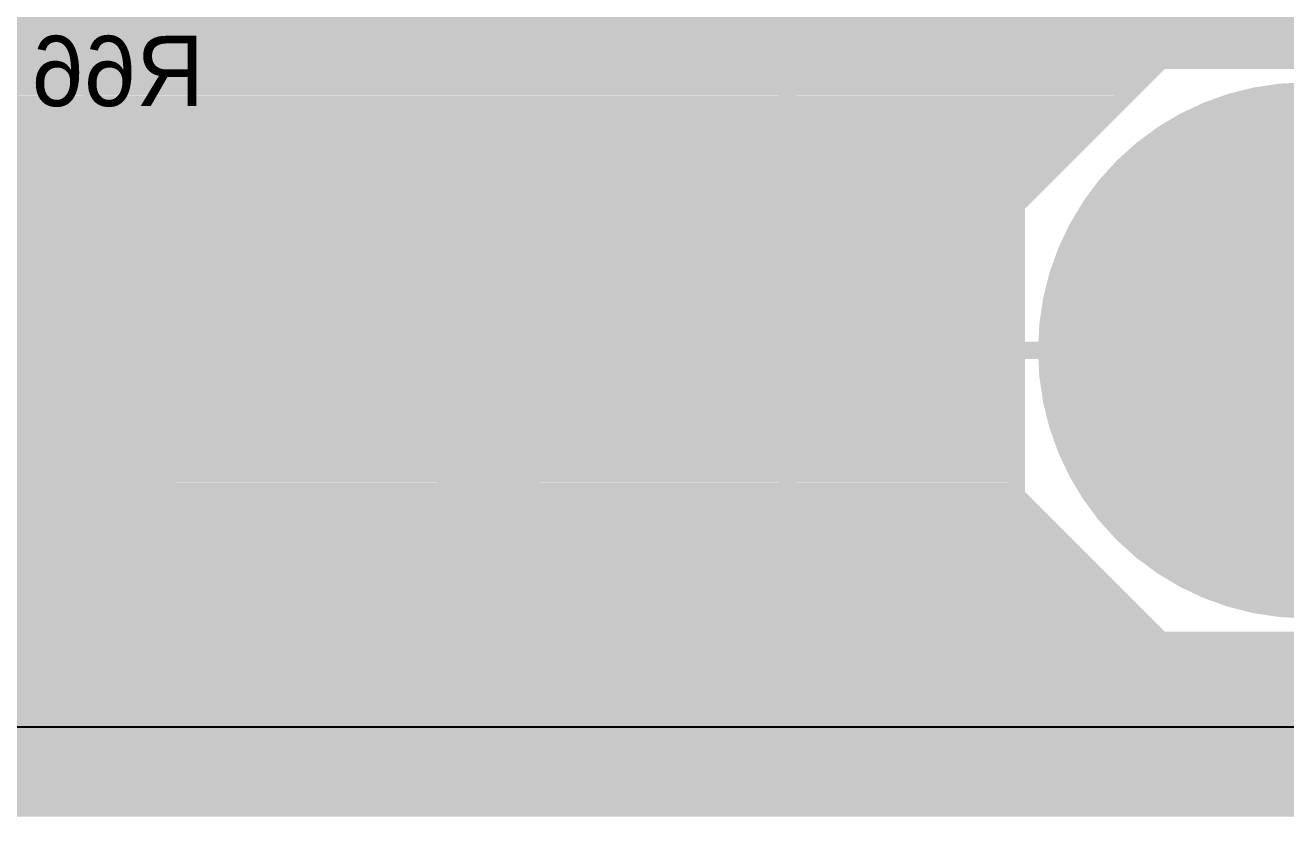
# Model space of a CAD drawing. Header units: millimetres. Extents: x 0.11 to 5.67, y 0.55 to 4.24.
# Drawn here: x 4.22 to 4.784, y 0.601 to 0.956 of the extents above; entities that cross this region are included whole.
import ezdxf

# ---------------------------------------------------------------- set-up
doc = ezdxf.new("R2010")
doc.units = ezdxf.units.MM
doc.header["$MEASUREMENT"] = 0
for name, color, linetype in [('BottomLayer', 5, 'Continuous'), ('BottomOverlay', 54, 'Continuous'), ('BottomSolder', 6, 'Continuous'), ('InternalPlane1', 76, 'Continuous'), ('InternalPlane2', 16, 'Continuous'), ('KeepOutLayer', 6, 'Continuous'), ('MultiLayer', 9, 'Continuous'), ('PadHoleLayer', 156, 'Continuous'), ('TopLayer', 1, 'Continuous'), ('TopOverlay', 2, 'Continuous'), ('TopSolder', 216, 'Continuous'), ('ViaHoleLayer', 16, 'Continuous')]:
    doc.layers.add(name, color=color, linetype=linetype)

msp = doc.modelspace()

# ---------------------------------------------------------------- linework, layer by layer
at = {"layer": 'BottomLayer', "const_width": 0.00787}
for points in [[(4.2318, 0.92471), (4.2318, 0.99131)], [(4.24951, 0.92471), (4.24951, 0.95981)], [(4.24951, 0.95964), (5.40945, 0.95964)], [(4.24951, 0.95177), (5.40945, 0.95177)], [(4.24951, 0.94389), (5.09154, 0.94389)], [(4.66339, 0.875), (4.72835, 0.93996)], [(4.72835, 0.93996), (4.85827, 0.93996)], [(4.24951, 0.93602), (4.72441, 0.93602)], [(4.24951, 0.92815), (4.71653, 0.92815)], [(4.16437, 0.85728), (4.2318, 0.92471)], [(4.24895, 0.92027), (4.70866, 0.92027)], [(4.1769, 0.84476), (4.24432, 0.91218)], [(4.24454, 0.9124), (4.70078, 0.9124)], [(4.23667, 0.90452), (4.69291, 0.90452)], [(4.22879, 0.89665), (4.68504, 0.89665)], [(4.22092, 0.88878), (4.67716, 0.88878)], [(4.21304, 0.8809), (4.66929, 0.8809)], [(4.20517, 0.87303), (4.66339, 0.87303)], [(4.66339, 0.74508), (4.66339, 0.875)], [(4.1973, 0.86515), (4.66339, 0.86515)], [(4.18942, 0.85728), (4.66339, 0.85728)], [(4.18155, 0.84941), (4.66339, 0.84941)], [(4.17248, 0.84153), (4.66339, 0.84153)], [(4.0913, 0.83366), (4.66339, 0.83366)], [(4.09646, 0.82578), (4.66339, 0.82578)], [(4.09835, 0.81791), (4.66339, 0.81791)], [(4.09773, 0.81004), (4.66339, 0.81004)], [(4.66732, 0.81004), (4.79331, 0.81004)], [(4.0944, 0.80216), (4.66339, 0.80216)], [(4.08647, 0.79429), (4.66339, 0.79429)], [(4.00554, 0.78641), (4.66339, 0.78641)], [(4.01155, 0.77854), (4.66339, 0.77854)], [(4.01608, 0.77067), (4.66339, 0.77067)], [(4.01941, 0.76279), (4.66339, 0.76279)], [(4.02172, 0.75492), (4.66339, 0.75492)], [(4.02311, 0.74704), (4.66339, 0.74704)], [(4.66339, 0.74508), (4.72835, 0.68012)], [(4.02362, 0.73917), (4.66929, 0.73917)], [(4.02328, 0.7313), (4.67717, 0.7313)], [(4.02207, 0.72342), (4.68504, 0.72342)], [(4.01995, 0.71555), (4.69292, 0.71555)], [(4.01683, 0.70767), (4.70079, 0.70767)], [(4.01256, 0.6998), (4.70866, 0.6998)], [(4.00688, 0.69193), (4.71654, 0.69193)], [(3.99929, 0.68405), (4.72441, 0.68405)], [(4.72835, 0.68012), (4.85827, 0.68012)], [(3.98867, 0.67618), (5.40945, 0.67618)], [(3.97062, 0.6683), (5.40945, 0.6683)], [(3.58563, 0.66043), (5.40945, 0.66043)], [(3.58563, 0.65256), (5.40945, 0.65256)], [(3.58563, 0.64468), (5.40945, 0.64468)], [(3.58563, 0.63878), (5.40945, 0.63878)]]:
    msp.add_lwpolyline(points, dxfattribs=at)
at = {"layer": 'BottomLayer'}
for points, const_width in [([(4.24754, 0.95177, 1), (4.25148, 0.95177, 1)], 0.00394), ([(4.24754, 0.94389, 1), (4.25148, 0.94389, 1)], 0.00394), ([(4.72638, 0.93996, 1), (4.73031, 0.93996, 1)], 0.00394), ([(4.72638, 0.93996, 1), (4.73031, 0.93996, 1)], 0.00394), ([(4.24754, 0.93602, 1), (4.25148, 0.93602, 1)], 0.00394), ([(4.72244, 0.93602, 1), (4.72637, 0.93602, 1)], 0.00394), ([(4.24754, 0.92815, 1), (4.25148, 0.92815, 1)], 0.00394), ([(4.71456, 0.92815, 1), (4.7185, 0.92815, 1)], 0.00394), ([(4.22983, 0.92471, 1), (4.23376, 0.92471, 1)], 0.00394), ([(4.22983, 0.92471, 1), (4.23376, 0.92471, 1)], 0.00394), ([(4.24754, 0.92471, 1), (4.25148, 0.92471, 1)], 0.00394), ([(4.24754, 0.92471, 1), (4.25148, 0.92471, 1)], 0.00394), ([(4.24754, 0.92471, 1), (4.25148, 0.92471, 1)], 0.00394), ([(4.73425, 0.81004, 1), (4.85236, 0.81004, 1)], 0.11811), ([(4.24698, 0.92027, 1), (4.25092, 0.92027, 1)], 0.00394), ([(4.70669, 0.92027, 1), (4.71063, 0.92027, 1)], 0.00394), ([(4.24235, 0.91218, 1), (4.24629, 0.91218, 1)], 0.00394), ([(4.24235, 0.91218, 1), (4.24629, 0.91218, 1)], 0.00394), ([(4.24235, 0.91218, 1), (4.24629, 0.91218, 1)], 0.00394), ([(4.24257, 0.9124, 1), (4.2465, 0.9124, 1)], 0.00394), ([(4.69882, 0.9124, 1), (4.70275, 0.9124, 1)], 0.00394), ([(4.2347, 0.90452, 1), (4.23863, 0.90452, 1)], 0.00394), ([(4.69094, 0.90452, 1), (4.69488, 0.90452, 1)], 0.00394), ([(4.22682, 0.89665, 1), (4.23076, 0.89665, 1)], 0.00394), ([(4.68307, 0.89665, 1), (4.687, 0.89665, 1)], 0.00394), ([(4.21895, 0.88878, 1), (4.22289, 0.88878, 1)], 0.00394), ([(4.67519, 0.88878, 1), (4.67913, 0.88878, 1)], 0.00394), ([(4.66732, 0.8809, 1), (4.67126, 0.8809, 1)], 0.00394), ([(4.66142, 0.875, 1), (4.66535, 0.875, 1)], 0.00394), ([(4.66142, 0.875, 1), (4.66535, 0.875, 1)], 0.00394), ([(4.66142, 0.87303, 1), (4.66535, 0.87303, 1)], 0.00394), ([(4.66142, 0.86515, 1), (4.66535, 0.86515, 1)], 0.00394), ([(4.66142, 0.85728, 1), (4.66535, 0.85728, 1)], 0.00394), ([(4.66142, 0.84941, 1), (4.66535, 0.84941, 1)], 0.00394), ([(4.66142, 0.84153, 1), (4.66535, 0.84153, 1)], 0.00394), ([(4.66142, 0.83366, 1), (4.66535, 0.83366, 1)], 0.00394), ([(4.66142, 0.82578, 1), (4.66535, 0.82578, 1)], 0.00394), ([(4.66142, 0.81791, 1), (4.66535, 0.81791, 1)], 0.00394), ([(4.66142, 0.81004, 1), (4.66535, 0.81004, 1)], 0.00394), ([(4.66535, 0.81004, 1), (4.66929, 0.81004, 1)], 0.00394), ([(4.66142, 0.80216, 1), (4.66535, 0.80216, 1)], 0.00394), ([(4.66142, 0.79429, 1), (4.66535, 0.79429, 1)], 0.00394), ([(4.66142, 0.78641, 1), (4.66535, 0.78641, 1)], 0.00394), ([(4.66142, 0.77854, 1), (4.66535, 0.77854, 1)], 0.00394), ([(4.66142, 0.77067, 1), (4.66535, 0.77067, 1)], 0.00394), ([(4.66142, 0.76279, 1), (4.66535, 0.76279, 1)], 0.00394), ([(4.66142, 0.75492, 1), (4.66535, 0.75492, 1)], 0.00394), ([(4.42126, 0.73917, 1), (4.43307, 0.73917, 1)], 0.01181), ([(4.66142, 0.74704, 1), (4.66535, 0.74704, 1)], 0.00394), ([(4.66142, 0.74508, 1), (4.66535, 0.74508, 1)], 0.00394), ([(4.66142, 0.74508, 1), (4.66535, 0.74508, 1)], 0.00394), ([(4.66733, 0.73917, 1), (4.67126, 0.73917, 1)], 0.00394), ([(4.6752, 0.7313, 1), (4.67914, 0.7313, 1)], 0.00394), ([(4.68307, 0.72342, 1), (4.68701, 0.72342, 1)], 0.00394), ([(4.69095, 0.71555, 1), (4.69488, 0.71555, 1)], 0.00394), ([(4.69882, 0.70767, 1), (4.70276, 0.70767, 1)], 0.00394), ([(4.7067, 0.6998, 1), (4.71063, 0.6998, 1)], 0.00394), ([(4.71457, 0.69193, 1), (4.71851, 0.69193, 1)], 0.00394), ([(4.72244, 0.68405, 1), (4.72638, 0.68405, 1)], 0.00394), ([(4.72638, 0.68012, 1), (4.73031, 0.68012, 1)], 0.00394), ([(4.72638, 0.68012, 1), (4.73031, 0.68012, 1)], 0.00394)]:
    msp.add_lwpolyline(points, format="xyb", close=True, dxfattribs=dict(at, const_width=const_width))
at = {"layer": 'BottomLayer', "const_width": 0.00787}
msp.add_lwpolyline([(4.24951, 0.92471, -0.198912), (4.24432, 0.91218)], format="xyb", dxfattribs=at)
msp.add_lwpolyline([(4.24951, 0.92471, -0.198912), (4.24432, 0.91218)], format="xyb", dxfattribs=at)
at = {"layer": 'BottomSolder', "const_width": 0.12008}
msp.add_lwpolyline([(4.73327, 0.81004, 1), (4.85335, 0.81004, 1)], format="xyb", close=True, dxfattribs=at)
at = {"layer": 'InternalPlane1'}
msp.add_line((5.40707, 0.64116), (0.72285, 0.64116), dxfattribs=at)
at = {"layer": 'InternalPlane1', "const_width": 0.01181}
for points in [[(4.74377, 0.88348, -0.305731), (4.84284, 0.88348)], [(4.71987, 0.7605, -0.305731), (4.71987, 0.85957)], [(4.84284, 0.7366, -0.305731), (4.74377, 0.7366)]]:
    msp.add_lwpolyline(points, format="xyb", dxfattribs=at)
at = {"layer": 'InternalPlane1', "const_width": 0.00591}
for points in [[(4.74082, 0.88348, 1), (4.74672, 0.88348, 1)], [(4.71692, 0.85957, 1), (4.72282, 0.85957, 1)], [(4.71692, 0.7605, 1), (4.72282, 0.7605, 1)], [(4.74082, 0.7366, 1), (4.74672, 0.7366, 1)]]:
    msp.add_lwpolyline(points, format="xyb", close=True, dxfattribs=at)
at = {"layer": 'InternalPlane1', "const_width": 0.04}
msp.add_lwpolyline([(0.70276, 0.62106), (5.42717, 0.62106)], dxfattribs=at)
at = {"layer": 'InternalPlane2'}
msp.add_line((5.40707, 0.64116), (0.72285, 0.64116), dxfattribs=at)
for points, const_width in [([(4.75378, 0.81004, 1), (4.83283, 0.81004, 1)], 0.07906), ([(4.41421, 0.73917, 1), (4.44012, 0.73917, 1)], 0.02591)]:
    msp.add_lwpolyline(points, format="xyb", close=True, dxfattribs=dict(at, const_width=const_width))
at = {"layer": 'InternalPlane2', "const_width": 0.04}
msp.add_lwpolyline([(0.70276, 0.62106), (5.42717, 0.62106)], dxfattribs=at)
at = {"layer": 'KeepOutLayer', "const_width": 0.00787}
msp.add_lwpolyline([(0.70276, 0.62106), (5.42717, 0.62106)], dxfattribs=at)
at = {"layer": 'MultiLayer'}
for points, const_width in [([(4.73425, 0.81004, 1), (4.85236, 0.81004, 1)], 0.11811), ([(4.42126, 0.73917, 1), (4.43307, 0.73917, 1)], 0.01181)]:
    msp.add_lwpolyline(points, format="xyb", close=True, dxfattribs=dict(at, const_width=const_width))
at = {"layer": 'PadHoleLayer', "const_width": 0.05906}
msp.add_lwpolyline([(4.76378, 0.81004, 1), (4.82283, 0.81004, 1)], format="xyb", close=True, dxfattribs=at)
at = {"layer": 'TopLayer', "const_width": 0.00787}
for points in [[(4.09154, 0.95964), (5.40945, 0.95964)], [(4.09154, 0.95177), (5.40945, 0.95177)], [(4.09154, 0.94389), (5.09055, 0.94389)], [(4.66339, 0.875), (4.72835, 0.93996)], [(4.72835, 0.93996), (4.85827, 0.93996)], [(4.09154, 0.93602), (4.72441, 0.93602)], [(4.09154, 0.92815), (4.71653, 0.92815)], [(4.09154, 0.92027), (4.70866, 0.92027)], [(4.09154, 0.9124), (4.70078, 0.9124)], [(4.09154, 0.90452), (4.69291, 0.90452)], [(4.09154, 0.89665), (4.68504, 0.89665)], [(4.09154, 0.88878), (4.67716, 0.88878)], [(4.09154, 0.8809), (4.66929, 0.8809)], [(4.09154, 0.87303), (4.66339, 0.87303)], [(4.66339, 0.74508), (4.66339, 0.875)], [(4.09154, 0.86515), (4.66339, 0.86515)], [(4.09154, 0.85728), (4.66339, 0.85728)], [(4.09154, 0.84941), (4.66339, 0.84941)], [(4.09154, 0.84153), (4.66339, 0.84153)], [(4.09154, 0.83366), (4.66339, 0.83366)], [(4.09646, 0.82578), (4.66339, 0.82578)], [(4.09835, 0.81791), (4.66339, 0.81791)], [(4.09773, 0.81004), (4.66339, 0.81004)], [(4.66732, 0.81004), (4.79331, 0.81004)], [(4.0944, 0.80216), (4.66339, 0.80216)], [(4.08647, 0.79429), (4.66339, 0.79429)], [(4.00554, 0.78641), (4.66339, 0.78641)], [(4.01155, 0.77854), (4.66339, 0.77854)], [(4.01608, 0.77067), (4.66339, 0.77067)], [(4.01941, 0.76279), (4.66339, 0.76279)], [(4.02172, 0.75492), (4.66339, 0.75492)], [(4.02311, 0.74704), (4.66339, 0.74704)], [(4.66339, 0.74508), (4.72835, 0.68012)], [(4.02362, 0.73917), (4.66929, 0.73917)], [(4.02328, 0.7313), (4.67717, 0.7313)], [(4.02207, 0.72342), (4.68504, 0.72342)], [(4.01995, 0.71555), (4.69292, 0.71555)], [(4.01683, 0.70767), (4.70079, 0.70767)], [(4.01256, 0.6998), (4.70866, 0.6998)], [(4.00688, 0.69193), (4.71654, 0.69193)], [(3.99929, 0.68405), (4.72441, 0.68405)], [(4.72835, 0.68012), (4.85827, 0.68012)], [(3.98867, 0.67618), (5.40945, 0.67618)], [(3.97062, 0.6683), (5.40945, 0.6683)], [(3.77152, 0.66043), (5.40945, 0.66043)], [(3.76362, 0.65256), (5.40945, 0.65256)], [(2.10733, 0.64468), (5.40945, 0.64468)], [(0.72047, 0.63878), (5.40945, 0.63878)]]:
    msp.add_lwpolyline(points, dxfattribs=at)
at = {"layer": 'TopLayer'}
for points, const_width in [([(4.72638, 0.93996, 1), (4.73031, 0.93996, 1)], 0.00394), ([(4.72638, 0.93996, 1), (4.73031, 0.93996, 1)], 0.00394), ([(4.72244, 0.93602, 1), (4.72637, 0.93602, 1)], 0.00394), ([(4.71456, 0.92815, 1), (4.7185, 0.92815, 1)], 0.00394), ([(4.73425, 0.81004, 1), (4.85236, 0.81004, 1)], 0.11811), ([(4.70669, 0.92027, 1), (4.71063, 0.92027, 1)], 0.00394), ([(4.69882, 0.9124, 1), (4.70275, 0.9124, 1)], 0.00394), ([(4.69094, 0.90452, 1), (4.69488, 0.90452, 1)], 0.00394), ([(4.68307, 0.89665, 1), (4.687, 0.89665, 1)], 0.00394), ([(4.67519, 0.88878, 1), (4.67913, 0.88878, 1)], 0.00394), ([(4.66732, 0.8809, 1), (4.67126, 0.8809, 1)], 0.00394), ([(4.66142, 0.875, 1), (4.66535, 0.875, 1)], 0.00394), ([(4.66142, 0.875, 1), (4.66535, 0.875, 1)], 0.00394), ([(4.66142, 0.87303, 1), (4.66535, 0.87303, 1)], 0.00394), ([(4.66142, 0.86515, 1), (4.66535, 0.86515, 1)], 0.00394), ([(4.66142, 0.85728, 1), (4.66535, 0.85728, 1)], 0.00394), ([(4.66142, 0.84941, 1), (4.66535, 0.84941, 1)], 0.00394), ([(4.66142, 0.84153, 1), (4.66535, 0.84153, 1)], 0.00394), ([(4.66142, 0.83366, 1), (4.66535, 0.83366, 1)], 0.00394), ([(4.66142, 0.82578, 1), (4.66535, 0.82578, 1)], 0.00394), ([(4.66142, 0.81791, 1), (4.66535, 0.81791, 1)], 0.00394), ([(4.66142, 0.81004, 1), (4.66535, 0.81004, 1)], 0.00394), ([(4.66535, 0.81004, 1), (4.66929, 0.81004, 1)], 0.00394), ([(4.66142, 0.80216, 1), (4.66535, 0.80216, 1)], 0.00394), ([(4.66142, 0.79429, 1), (4.66535, 0.79429, 1)], 0.00394), ([(4.66142, 0.78641, 1), (4.66535, 0.78641, 1)], 0.00394), ([(4.66142, 0.77854, 1), (4.66535, 0.77854, 1)], 0.00394), ([(4.66142, 0.77067, 1), (4.66535, 0.77067, 1)], 0.00394), ([(4.66142, 0.76279, 1), (4.66535, 0.76279, 1)], 0.00394), ([(4.66142, 0.75492, 1), (4.66535, 0.75492, 1)], 0.00394), ([(4.42126, 0.73917, 1), (4.43307, 0.73917, 1)], 0.01181), ([(4.66142, 0.74704, 1), (4.66535, 0.74704, 1)], 0.00394), ([(4.66142, 0.74508, 1), (4.66535, 0.74508, 1)], 0.00394), ([(4.66142, 0.74508, 1), (4.66535, 0.74508, 1)], 0.00394), ([(4.66733, 0.73917, 1), (4.67126, 0.73917, 1)], 0.00394), ([(4.6752, 0.7313, 1), (4.67914, 0.7313, 1)], 0.00394), ([(4.68307, 0.72342, 1), (4.68701, 0.72342, 1)], 0.00394), ([(4.69095, 0.71555, 1), (4.69488, 0.71555, 1)], 0.00394), ([(4.69882, 0.70767, 1), (4.70276, 0.70767, 1)], 0.00394), ([(4.7067, 0.6998, 1), (4.71063, 0.6998, 1)], 0.00394), ([(4.71457, 0.69193, 1), (4.71851, 0.69193, 1)], 0.00394), ([(4.72244, 0.68405, 1), (4.72638, 0.68405, 1)], 0.00394), ([(4.72638, 0.68012, 1), (4.73031, 0.68012, 1)], 0.00394), ([(4.72638, 0.68012, 1), (4.73031, 0.68012, 1)], 0.00394)]:
    msp.add_lwpolyline(points, format="xyb", close=True, dxfattribs=dict(at, const_width=const_width))
at = {"layer": 'TopOverlay', "const_width": 0.00787}
for points in [[(4.23425, 0.77559), (4.23425, 0.99508)], [(4.56102, 0.65256), (4.56102, 0.99508)], [(4.29724, 0.65256), (4.56102, 0.65256)]]:
    msp.add_lwpolyline(points, dxfattribs=at)
at = {"layer": 'TopOverlay', "const_width": 0.00394}
for points in [[(4.23228, 0.77559, 1), (4.23622, 0.77559, 1)], [(4.29528, 0.65256, 1), (4.29921, 0.65256, 1)], [(4.55906, 0.65256, 1), (4.56299, 0.65256, 1)], [(4.55906, 0.65256, 1), (4.56299, 0.65256, 1)]]:
    msp.add_lwpolyline(points, format="xyb", close=True, dxfattribs=at)
at = {"layer": 'TopSolder', "const_width": 0.12008}
msp.add_lwpolyline([(4.73327, 0.81004, 1), (4.85335, 0.81004, 1)], format="xyb", close=True, dxfattribs=at)
at = {"layer": 'TopSolder'}
msp.add_solid([(4.18209, 0.6378), (4.2874, 0.6378), (4.18209, 0.76673), (4.2874, 0.76673)], dxfattribs=at)
at = {"layer": 'ViaHoleLayer', "const_width": 0.00591}
msp.add_lwpolyline([(4.42421, 0.73917, 1), (4.43012, 0.73917, 1)], format="xyb", close=True, dxfattribs=at)

# ---------------------------------------------------------------- texts
at = {"layer": 'BottomOverlay', "text_generation_flag": 2}
msp.add_text('R66', height=0.031496, dxfattribs=at).set_placement((4.29969, 0.91946))

doc.saveas('drawing.dxf')
